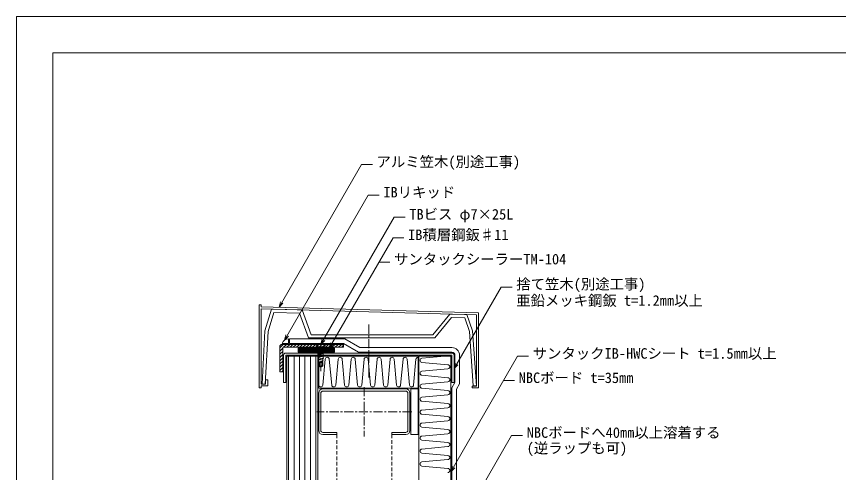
# Model space of a CAD drawing. Units: millimetres, scale not verified. Extents: x -840 to 840, y -594 to 594.
# Drawn here: x -840 to 61, y 94 to 594 of the extents above; entities that cross this region are included whole.
import ezdxf
from ezdxf.enums import TextEntityAlignment as Align

# ---------------------------------------------------------------- set-up
doc = ezdxf.new("R2010")
doc.units = ezdxf.units.MM
doc.header["$LTSCALE"] = 2
doc.linetypes.add('CHAIN1', pattern=[8, 5, -1, 1, -1])
doc.linetypes.add('DASHED2', pattern=[3, 2, -1])
for name, color, linetype, lineweight in [('0-0_断熱材', 4, 'Continuous', 9), ('0-1_輪郭線', 2, 'Continuous', 9), ('0-2_図面枠', 7, 'Continuous', 9), ('0-3_文字', 5, 'Continuous', 9), ('0-7_鋼材(C型・H鋼ｅｔｃ)', 7, 'Continuous', 9), ('0-8_中心線', 2, 'CHAIN1', 9), ('0-9_鋼材(受け鋼鈑)', 7, 'Continuous', 9), ('0-A_部材(積層鋼板)', 4, 'Continuous', 9), ('0-B_IBリキッド', 7, 'Continuous', 9), ('0-C_IBｼｰﾄ', 7, 'Continuous', 9), ('0-D_躯体', 7, 'Continuous', 9), ('0-E_ブチルﾃｰﾌﾟ', 4, 'Continuous', 9), ('0-F_実線', 7, 'Continuous', 9), ('1-0_寸法線', 7, 'Continuous', 9), ('1-1_部材(ﾋﾞｽ類)', 7, 'Continuous', 9)]:
    doc.layers.add(name, color=color, linetype=linetype, lineweight=lineweight)
doc.styles.add('ＭＳ ゴシック', font='')
doc.styles.get('ＭＳ ゴシック').set_extended_font_data('MS Gothic')

msp = doc.modelspace()

# ---------------------------------------------------------------- linework, layer by layer
at = {"layer": '0-0_断熱材'}
for p, q in [((-501.591, 218.28), (-504.192, 189.811)), ((-497.085, 218.28), (-494.484, 189.811)), ((-487.377, 218.28), (-489.977, 189.811)), ((-482.87, 218.28), (-480.269, 189.811)), ((-473.162, 218.28), (-475.763, 189.811)), ((-468.655, 218.28), (-466.055, 189.811)), ((-458.947, 218.28), (-461.548, 189.811)), ((-454.44, 218.28), (-451.84, 189.811)), ((-444.733, 218.28), (-447.333, 189.811)), ((-440.226, 218.28), (-437.625, 189.811)), ((-430.518, 218.28), (-433.118, 189.811)), ((-426.011, 218.28), (-423.41, 189.811)), ((-416.303, 218.28), (-418.904, 189.811)), ((-411.796, 218.28), (-409.196, 189.811)), ((-402.088, 218.28), (-404.689, 189.811)), ((-370.367, 221.546), (-395.549, 219.245)), ((-367.08, 212.138), (-395.549, 214.738)), ((-367.08, 207.631), (-395.549, 205.031)), ((-367.08, 197.923), (-395.549, 200.524)), ((-367.08, 193.416), (-395.549, 190.816)), ((-367.08, 183.709), (-395.549, 186.309)), ((-367.08, 179.202), (-395.549, 176.601)), ((-367.08, 169.494), (-395.549, 172.094)), ((-367.08, 164.987), (-395.549, 162.386)), ((-367.08, 155.279), (-395.549, 157.88)), ((-367.08, 150.772), (-395.549, 148.172)), ((-367.08, 141.064), (-395.549, 143.665)), ((-367.08, 136.557), (-395.549, 133.957)), ((-367.08, 126.85), (-395.549, 129.45)), ((-367.08, 122.343), (-395.549, 119.742)), ((-367.08, 112.635), (-395.549, 115.235)), ((-367.08, 108.128), (-395.549, 105.527)), ((-367.08, 98.42), (-395.549, 101.021))]:
    msp.add_line(p, q, dxfattribs=at)
at = {"layer": '0-0_断熱材', "color": 7}
msp.add_line((-398.815, -23.655), (-398.815, 221.546), dxfattribs=at)
at = {"layer": '0-0_断熱材', "color": 7, "linetype": 'DASHED2'}
for p, q in [((-488.715, -444.454), (-488.715, 135.546)), ((-428.715, -444.454), (-428.715, 135.546))]:
    msp.add_line(p, q, dxfattribs=at)
at = {"layer": '0-0_断熱材', "color": 7}
msp.add_lwpolyline([(-508.715, 221.546), (-399.815, 221.546), (-399.815, 186.546), (-508.715, 186.546)], close=True, dxfattribs=at)
msp.add_lwpolyline([(-398.815, 221.546), (-363.815, 221.546), (-363.815, -104.155)], dxfattribs=at)
at = {"layer": '0-0_断熱材'}
for centre, start, end in [((-499.338, 218.069), 5.35135, 174.64865), ((-485.123, 218.069), 5.35135, 174.64865), ((-470.909, 218.069), 5.35135, 174.64865), ((-456.694, 218.069), 5.35135, 174.64865), ((-442.479, 218.069), 5.35135, 174.64865), ((-428.264, 218.069), 5.35135, 174.64865), ((-414.05, 218.069), 5.35135, 174.64865), ((-399.835, 218.069), 89.49125, 174.64865), ((-395.338, 216.992), 95.35135, 264.64865), ((-367.292, 209.885), 275.35135, 84.64865), ((-395.338, 202.777), 95.35135, 264.64865), ((-506.445, 190.022), 185.35135, 354.64865), ((-492.231, 190.022), 185.35135, 354.64865), ((-478.016, 190.022), 185.35135, 354.64865), ((-463.801, 190.022), 185.35135, 354.64865), ((-449.586, 190.022), 185.35135, 354.64865), ((-435.372, 190.022), 185.35135, 354.64865), ((-421.157, 190.022), 185.35135, 354.64865), ((-406.942, 190.022), 185.35135, 354.64865), ((-395.338, 188.562), 95.35135, 264.64865), ((-367.292, 195.67), 275.35135, 84.64865), ((-367.292, 181.455), 275.35135, 84.64865), ((-395.338, 174.348), 95.35135, 264.64865), ((-395.338, 160.133), 95.35135, 264.64865), ((-367.292, 167.24), 275.35135, 84.64865), ((-367.292, 153.026), 275.35135, 84.64865), ((-395.338, 145.918), 95.35135, 264.64865), ((-367.292, 138.811), 275.35135, 84.64865), ((-395.338, 131.704), 95.35135, 264.64865), ((-367.292, 124.596), 275.35135, 84.64865), ((-395.338, 117.489), 95.35135, 264.64865), ((-367.292, 110.381), 275.35135, 84.64865), ((-395.338, 103.274), 95.35135, 264.64865), ((-367.292, 96.167), 275.35135, 84.64865)]:
    msp.add_arc(centre, 2.263, start, end, dxfattribs=at)
at = {"layer": '0-1_輪郭線'}
msp.add_lwpolyline([(800, 554), (-800, 554), (-800, -554), (800, -554)], close=True, dxfattribs=at)
at = {"layer": '0-2_図面枠'}
msp.add_lwpolyline([(840, -594), (840, 594), (-840, 594), (-840, -594)], close=True, dxfattribs=at)
at = {"layer": '0-7_鋼材(C型・H鋼ｅｔｃ)'}
for p, q in [((-508.715, 180.946), (-508.715, 140.146)), ((-506.415, 140.146), (-506.415, 180.946)), ((-413.315, 185.546), (-504.115, 185.546)), ((-504.115, 183.246), (-413.315, 183.246)), ((-411.015, 180.946), (-411.015, 140.146)), ((-408.715, 140.146), (-408.715, 180.946))]:
    msp.add_line(p, q, dxfattribs=at)
for points in [[(-504.115, 135.546), (-488.715, 135.546), (-488.715, 137.846), (-504.115, 137.846)], [(-413.315, 137.846), (-428.715, 137.846), (-428.715, 135.546), (-413.315, 135.546)]]:
    msp.add_lwpolyline(points, dxfattribs=at)
for centre, radius, start, end in [((-504.115, 180.946), 4.6, 90, 180), ((-504.115, 180.946), 2.3, 90, 180), ((-413.315, 180.946), 4.6, 0, 90), ((-413.315, 180.946), 2.3, 0, 90), ((-504.115, 140.146), 4.6, 180, 270), ((-504.115, 140.146), 2.3, 180, 270), ((-413.315, 140.146), 2.3, 270, 0), ((-413.315, 140.146), 4.6, 270, 0)]:
    msp.add_arc(centre, radius, start, end, dxfattribs=at)
at = {"layer": '0-8_中心線'}
for p, q in [((-453.815, 198.157), (-453.815, 257.553)), ((-506.381, 205.248), (-506.381, 236.17)), ((-458.715, 187.546), (-458.715, 133.546)), ((-406.715, 160.546), (-510.715, 160.546))]:
    msp.add_line(p, q, dxfattribs=at)
at = {"layer": '0-9_鋼材(受け鋼鈑)'}
msp.add_line((-362.815, 224.946), (-544.815, 224.946), dxfattribs=at)
for points in [[(-547.215, 222.546), (-547.215, 192.546), (-544.815, 192.546)], [(-544.815, 192.546), (-544.815, 222.546), (-362.815, 222.546), (-362.815, 192.546), (-360.415, 192.546), (-360.415, 222.546)]]:
    msp.add_lwpolyline(points, dxfattribs=at)
for centre, start, end in [((-544.815, 222.546), 90, 180), ((-362.815, 222.546), 0, 90)]:
    msp.add_arc(centre, 2.4, start, end, dxfattribs=at)
at = {"layer": '0-A_部材(積層鋼板)'}
for p, q in [((-551.381, 230.623), (-547.559, 234.446)), ((-547.19, 231.279), (-544.024, 234.446)), ((-543.655, 231.279), (-540.488, 234.446)), ((-540.119, 231.279), (-536.953, 234.446)), ((-536.584, 231.279), (-533.417, 234.446)), ((-533.048, 231.279), (-529.882, 234.446)), ((-529.513, 231.279), (-526.346, 234.446)), ((-525.977, 231.279), (-522.811, 234.446)), ((-522.442, 231.279), (-519.275, 234.446)), ((-518.906, 231.279), (-515.74, 234.446)), ((-515.371, 231.279), (-512.204, 234.446)), ((-511.835, 231.279), (-508.668, 234.446)), ((-504.764, 231.279), (-501.597, 234.446)), ((-501.229, 231.279), (-498.062, 234.446)), ((-497.693, 231.279), (-494.526, 234.446)), ((-494.157, 231.279), (-490.991, 234.446)), ((-490.622, 231.279), (-487.455, 234.446)), ((-487.086, 231.279), (-483.92, 234.446)), ((-551.381, 227.088), (-548.215, 230.255)), ((-551.381, 223.552), (-548.215, 226.719)), ((-483.551, 231.279), (-481.381, 233.448)), ((-551.381, 220.017), (-548.215, 223.184)), ((-551.381, 216.481), (-548.215, 219.648)), ((-551.381, 212.946), (-548.215, 216.112)), ((-551.381, 209.41), (-548.215, 212.577)), ((-551.381, 205.875), (-548.215, 209.041)), ((-549.275, 204.446), (-548.215, 205.506))]:
    msp.add_line(p, q, dxfattribs=at)
at = {"layer": '0-A_部材(積層鋼板)', "color": 7}
for p, q in [((-481.381, 234.446), (-548.881, 234.446)), ((-481.381, 234.446), (-481.381, 231.279)), ((-551.381, 231.946), (-551.381, 204.446)), ((-548.215, 230.529), (-548.215, 204.446)), ((-481.381, 231.279), (-547.465, 231.279)), ((-551.381, 204.446), (-548.215, 204.446))]:
    msp.add_line(p, q, dxfattribs=at)
at = {"layer": '0-A_部材(積層鋼板)'}
for points in [[(-547.465, 231.279), (-506.381, 231.279), (-506.381, 234.446), (-548.881, 234.446)], [(-508.3, 231.279), (-506.381, 233.197), (-505.133, 234.446)], [(-551.381, 231.946), (-551.381, 204.446), (-548.215, 204.446), (-548.215, 230.529)]]:
    msp.add_lwpolyline(points, dxfattribs=at)
msp.add_lwpolyline([(-481.381, 234.446), (-506.381, 234.446), (-506.381, 231.279), (-481.381, 231.279)], close=True, dxfattribs=at)
for centre, radius in [((-548.881, 231.946), 2.5), ((-547.465, 230.529), 0.75)]:
    msp.add_arc(centre, radius, 90, 180, dxfattribs=at)
at = {"layer": '0-A_部材(積層鋼板)', "color": 7}
for centre, radius in [((-548.881, 231.946), 2.5), ((-547.465, 230.529), 0.75)]:
    msp.add_arc(centre, radius, 90, 180, dxfattribs=at)
at = {"layer": '0-B_IBリキッド'}
for q in [(-548.881, 235.446), (-541.881, 240.446)]:
    msp.add_line((-541.881, 235.446), q, dxfattribs=at)
msp.add_arc((-541.881, 233.046), 7.4, 90, 161.07536, dxfattribs=at)
at = {"layer": '0-C_IBｼｰﾄ'}
for p, q in [((-540.881, 240.446), (-480.042, 240.446)), ((-540.881, 235.446), (-540.881, 240.446)), ((-540.881, 235.446), (-481.381, 235.446)), ((-481.381, 235.446), (-464.927, 225.946)), ((-480.042, 240.446), (-463.587, 230.946)), ((-362.815, 225.946), (-464.927, 225.946)), ((-362.815, 230.946), (-463.587, 230.946)), ((-359.415, 192.546), (-359.415, 222.546)), ((-354.415, 191.206), (-354.415, 222.546)), ((-359.415, 192.546), (-362.815, 186.657)), ((-354.415, 191.206), (-357.815, 185.317)), ((-362.815, 61.572), (-362.815, 186.657)), ((-357.815, 62.912), (-357.815, 185.317))]:
    msp.add_line(p, q, dxfattribs=at)
for radius in [8.4, 3.4]:
    msp.add_arc((-362.815, 222.546), radius, 0, 90, dxfattribs=at)
at = {"layer": '0-D_躯体'}
for p, q in [((-543.815, 221.546), (-509.715, 221.546)), ((-543.815, -144.496), (-543.815, 221.546)), ((-509.715, -128.797), (-509.715, 221.546)), ((-407.715, 135.546), (-399.815, 135.546))]:
    msp.add_line(p, q, dxfattribs=at)
at = {"layer": '0-D_躯体', "color": 4}
for p, q in [((-541.765, -128.797), (-541.765, 221.546)), ((-535.765, -128.797), (-535.765, 221.546)), ((-529.765, -128.797), (-529.765, 221.546)), ((-523.765, -128.797), (-523.765, 221.546)), ((-517.765, -128.797), (-517.765, 221.546)), ((-511.765, -128.797), (-511.765, 221.546))]:
    msp.add_line(p, q, dxfattribs=at)
at = {"layer": '0-D_躯体'}
msp.add_lwpolyline([(-407.715, 135.546), (-407.715, 185.546), (-399.815, 185.546), (-399.815, 135.546)], dxfattribs=at)
at = {"layer": '0-E_ブチルﾃｰﾌﾟ'}
for p, q in [((-531.381, 229.235), (-530.338, 230.279)), ((-531.381, 227.468), (-528.57, 230.279)), ((-531.136, 225.946), (-526.802, 230.279)), ((-529.368, 225.946), (-525.035, 230.279)), ((-527.6, 225.946), (-523.267, 230.279)), ((-525.832, 225.946), (-521.499, 230.279)), ((-524.065, 225.946), (-519.731, 230.279)), ((-522.297, 225.946), (-517.963, 230.279)), ((-520.529, 225.946), (-516.196, 230.279)), ((-518.761, 225.946), (-514.428, 230.279)), ((-516.993, 225.946), (-512.66, 230.279)), ((-515.226, 225.946), (-510.892, 230.279)), ((-513.458, 225.946), (-509.125, 230.279)), ((-511.69, 225.946), (-507.357, 230.279)), ((-509.922, 225.946), (-505.589, 230.279)), ((-508.155, 225.946), (-503.821, 230.279)), ((-506.387, 225.946), (-502.054, 230.279)), ((-504.619, 225.946), (-500.286, 230.279)), ((-502.851, 225.946), (-498.518, 230.279)), ((-501.084, 225.946), (-496.75, 230.279)), ((-499.316, 225.946), (-494.982, 230.279)), ((-497.548, 225.946), (-493.215, 230.279)), ((-495.78, 225.946), (-491.447, 230.279)), ((-494.013, 225.946), (-491.381, 228.577)), ((-492.245, 225.946), (-491.381, 226.809))]:
    msp.add_line(p, q, dxfattribs=at)
at = {"layer": '0-E_ブチルﾃｰﾌﾟ', "color": 7}
msp.add_lwpolyline([(-531.381, 225.946), (-491.381, 225.946), (-491.381, 230.279), (-531.381, 230.279)], close=True, dxfattribs=at)
at = {"layer": '0-E_ブチルﾃｰﾌﾟ'}
msp.add_lwpolyline([(-531.381, 225.946), (-491.381, 225.946), (-491.381, 230.279), (-531.381, 230.279)], close=True, dxfattribs=at)
at = {"layer": '0-F_実線'}
msp.add_lwpolyline([(-340.591, 186.842), (-333.606, 186.842), (-333.606, 269.021), (-571.732, 275.768), (-571.732, 277.789), (-574.023, 277.789), (-574.023, 186.842), (-571.732, 186.842), (-571.732, 188.863), (-564.591, 188.863), (-564.591, 195.601), (-566.882, 195.601), (-566.882, 190.885), (-571.732, 190.885), (-571.732, 273.476), (-335.897, 266.807), (-335.897, 222.551), (-335.897, 188.729), (-340.591, 188.729)], close=True, dxfattribs=at)
msp.add_lwpolyline([(-567.228, 190.885), (-564.141, 248.551), (-557.852, 269.582), (-529.61, 268.785), (-519.883, 241.446), (-381.357, 241.446), (-363.044, 264.072), (-348.733, 263.668), (-343.466, 248.484), (-339.421, 188.827), (-335.936, 189.152), (-340.02, 249.231), (-346.218, 267.099), (-365.175, 267.635), (-383.52, 244.946), (-517.111, 244.946), (-526.953, 272.209), (-560.434, 273.156), (-567.609, 249.231), (-570.733, 190.885)], dxfattribs=at)
at = {"layer": '1-0_寸法線'}
for p, q in [((-442.673, 324.748), (-430.673, 324.748)), ((-363.815, 94.727), (-290.703, 221.361)), ((-290.703, 221.361), (-278.703, 221.361)), ((-306.1, 194.693), (-294.1, 194.693)), ((-357.815, 29.76), (-297.282, 134.607)), ((-297.282, 134.607), (-285.282, 134.607))]:
    msp.add_line(p, q, dxfattribs=at)
for points in [[(-552.1, 275.211), (-461.857, 431.52), (-449.857, 431.52)], [(-546.183, 239.067), (-454.369, 398.095), (-442.369, 398.095)], [(-506.381, 234.606), (-425.937, 373.942), (-413.937, 373.942)], [(-497.215, 230.279), (-427.277, 351.417), (-415.277, 351.417)], [(-360.415, 207.856), (-308.748, 297.347), (-296.748, 297.347)], [(-547.857, 279.454), (-552.1, 275.211), (-550.547, 281.007)], [(-541.94, 243.31), (-546.183, 239.067), (-544.63, 244.863)], [(-502.139, 238.849), (-506.381, 234.606), (-504.829, 240.402)], [(-492.972, 234.522), (-497.215, 230.279), (-495.662, 236.075)], [(-356.172, 212.099), (-360.415, 207.856), (-358.862, 213.652)], [(-359.572, 98.969), (-363.815, 94.727), (-362.262, 100.522)]]:
    msp.add_lwpolyline(points, dxfattribs=at)
at = {"layer": '1-1_部材(ﾋﾞｽ類)'}
for p, q in [((-511.895, 234.606), (-500.868, 234.606)), ((-511.895, 234.606), (-511.895, 234.446)), ((-511.895, 234.446), (-500.868, 234.446)), ((-509.148, 231.698), (-511.895, 234.446)), ((-503.615, 231.698), (-500.868, 234.446)), ((-500.868, 234.606), (-500.868, 234.446)), ((-509.148, 231.698), (-503.615, 231.698)), ((-509.148, 231.698), (-509.148, 230.491)), ((-509.148, 230.491), (-503.615, 230.491)), ((-508.888, 227.051), (-508.888, 230.167)), ((-508.881, 230.4), (-508.881, 230.491)), ((-508.881, 223.957), (-508.881, 226.253)), ((-507.928, 230.401), (-507.908, 230.401)), ((-507.928, 230.314), (-507.908, 230.314)), ((-503.888, 228.577), (-503.888, 230.491)), ((-503.881, 225.481), (-503.881, 227.751)), ((-503.615, 231.698), (-503.615, 230.491)), ((-509.254, 217.775), (-508.759, 217.775)), ((-508.881, 220.894), (-508.881, 223.159)), ((-508.759, 220.03), (-508.621, 217.83)), ((-508.759, 217.775), (-503.921, 219.288)), ((-503.206, 219.288), (-508.759, 217.775)), ((-503.921, 218.793), (-508.759, 217.473)), ((-508.621, 217.473), (-508.456, 215.165)), ((-503.701, 216.635), (-508.621, 215.095)), ((-504.059, 216.415), (-508.621, 214.958)), ((-504.472, 214.608), (-504.204, 216.357)), ((-504.061, 218.746), (-504.204, 216.551)), ((-503.701, 216.635), (-504.059, 216.415)), ((-503.921, 221.57), (-504.004, 219.288)), ((-503.701, 216.635), (-504.004, 216.635)), ((-503.206, 219.288), (-503.921, 219.288)), ((-503.206, 219.288), (-503.921, 218.793)), ((-503.881, 222.419), (-503.881, 224.656)), ((-508.759, 215.095), (-508.621, 215.095)), ((-508.191, 214.608), (-508.456, 215.025)), ((-507.971, 211.11), (-508.356, 210.625)), ((-506.381, 209.608), (-508.356, 210.625)), ((-507.971, 211.11), (-507.971, 214.608)), ((-506.332, 209.633), (-507.971, 211.11)), ((-506.381, 214.608), (-505.586, 215.928)), ((-506.381, 209.608), (-506.381, 214.608)), ((-506.381, 209.674), (-504.626, 210.928)), ((-506.381, 209.608), (-504.324, 210.625)), ((-506.007, 215.229), (-504.626, 215.229)), ((-504.626, 210.928), (-504.626, 215.229)), ((-504.324, 210.625), (-504.626, 210.928))]:
    msp.add_line(p, q, dxfattribs=at)
for points in [[(-502.684, 228.443), (-503.921, 228.581), (-508.759, 227.068), (-510.079, 226.892), (-508.759, 226.188), (-503.921, 227.728)], [(-502.684, 225.348), (-503.921, 225.486), (-508.759, 223.973), (-510.079, 223.797), (-508.759, 223.093), (-503.921, 224.633)], [(-502.684, 222.285), (-503.921, 222.423), (-508.759, 220.91), (-510.079, 220.734), (-508.759, 220.03), (-503.921, 221.57)]]:
    msp.add_lwpolyline(points, close=True, dxfattribs=at)
for points in [[(-502.926, 228.47), (-503.869, 228.356), (-504.197, 228.301), (-504.526, 228.239), (-504.854, 228.169), (-505.181, 228.093), (-505.508, 228.009), (-505.833, 227.919), (-506.158, 227.823), (-506.481, 227.722), (-506.802, 227.615), (-506.981, 227.547), (-507.163, 227.48), (-507.349, 227.412), (-507.54, 227.345), (-507.734, 227.277), (-507.932, 227.21), (-508.135, 227.142), (-508.342, 227.075), (-508.554, 227.007), (-508.771, 226.94), (-508.898, 226.916), (-509.027, 226.896), (-509.156, 226.878), (-509.285, 226.864), (-509.414, 226.852), (-509.542, 226.842), (-509.669, 226.835), (-509.794, 226.831), (-509.917, 226.828), (-509.958, 226.828)], [(-502.926, 225.375), (-503.869, 225.261), (-504.197, 225.207), (-504.526, 225.144), (-504.854, 225.075), (-505.181, 224.998), (-505.508, 224.914), (-505.833, 224.825), (-506.158, 224.729), (-506.481, 224.627), (-506.802, 224.52), (-506.981, 224.452), (-507.163, 224.385), (-507.349, 224.317), (-507.54, 224.25), (-507.734, 224.182), (-507.932, 224.115), (-508.135, 224.047), (-508.342, 223.98), (-508.554, 223.912), (-508.771, 223.845), (-508.898, 223.821), (-509.027, 223.801), (-509.156, 223.783), (-509.285, 223.769), (-509.414, 223.757), (-509.542, 223.748), (-509.669, 223.741), (-509.794, 223.736), (-509.917, 223.733), (-509.958, 223.733)], [(-502.684, 228.443), (-503.876, 228.29), (-504.211, 228.23), (-504.544, 228.163), (-504.874, 228.089), (-505.202, 228.01), (-505.528, 227.925), (-505.851, 227.834), (-506.171, 227.737), (-506.488, 227.636), (-506.802, 227.528), (-506.981, 227.461), (-507.163, 227.393), (-507.349, 227.326), (-507.54, 227.258), (-507.734, 227.191), (-507.932, 227.123), (-508.135, 227.056), (-508.342, 226.988), (-508.554, 226.921), (-508.771, 226.853), (-508.883, 226.837), (-509, 226.823), (-509.12, 226.81), (-509.245, 226.798), (-509.372, 226.787), (-509.502, 226.776), (-509.634, 226.767), (-509.767, 226.758), (-509.821, 226.755)], [(-502.684, 225.348), (-503.876, 225.195), (-504.211, 225.135), (-504.544, 225.068), (-504.874, 224.995), (-505.202, 224.915), (-505.528, 224.83), (-505.851, 224.739), (-506.171, 224.643), (-506.488, 224.541), (-506.802, 224.434), (-506.981, 224.366), (-507.163, 224.299), (-507.349, 224.231), (-507.54, 224.164), (-507.734, 224.096), (-507.932, 224.029), (-508.135, 223.961), (-508.342, 223.894), (-508.554, 223.826), (-508.771, 223.759), (-508.883, 223.743), (-509, 223.728), (-509.12, 223.715), (-509.245, 223.703), (-509.372, 223.692), (-509.502, 223.682), (-509.634, 223.672), (-509.767, 223.663), (-509.821, 223.66)], [(-508.202, 230.491), (-509.236, 230.353), (-507.916, 229.649), (-505.271, 230.491)], [(-507.928, 230.401), (-508.055, 230.377), (-508.183, 230.356), (-508.313, 230.339), (-508.442, 230.325), (-508.571, 230.313), (-508.699, 230.303), (-508.826, 230.296), (-508.951, 230.292), (-509.074, 230.289), (-509.115, 230.289)], [(-507.928, 230.314), (-508.04, 230.298), (-508.156, 230.284), (-508.277, 230.271), (-508.401, 230.259), (-508.529, 230.248), (-508.659, 230.237), (-508.791, 230.228), (-508.924, 230.219), (-508.978, 230.216)], [(-507.639, 230.491), (-507.711, 230.468), (-507.928, 230.401), (-507.908, 230.401)], [(-507.371, 230.491), (-507.499, 230.449), (-507.711, 230.382), (-507.928, 230.314), (-507.908, 230.314)], [(-502.926, 222.312), (-503.869, 222.198), (-504.197, 222.144), (-504.526, 222.082), (-504.854, 222.012), (-505.181, 221.935), (-505.508, 221.852), (-505.833, 221.762), (-506.158, 221.666), (-506.481, 221.564), (-506.802, 221.457), (-506.981, 221.39), (-507.163, 221.322), (-507.349, 221.255), (-507.54, 221.187), (-507.734, 221.12), (-507.932, 221.052), (-508.135, 220.985), (-508.342, 220.917), (-508.554, 220.85), (-508.771, 220.782), (-508.898, 220.758), (-509.027, 220.738), (-509.156, 220.721), (-509.285, 220.706), (-509.414, 220.694), (-509.542, 220.685), (-509.669, 220.678), (-509.794, 220.673), (-509.917, 220.67), (-509.958, 220.67)], [(-502.684, 222.285), (-503.876, 222.133), (-504.211, 222.072), (-504.544, 222.005), (-504.874, 221.932), (-505.202, 221.852), (-505.528, 221.767), (-505.851, 221.676), (-506.171, 221.58), (-506.488, 221.478), (-506.802, 221.371), (-506.981, 221.303), (-507.163, 221.236), (-507.349, 221.168), (-507.54, 221.101), (-507.734, 221.033), (-507.932, 220.966), (-508.135, 220.898), (-508.342, 220.831), (-508.554, 220.763), (-508.771, 220.696), (-508.883, 220.68), (-509, 220.665), (-509.12, 220.652), (-509.245, 220.64), (-509.372, 220.629), (-509.502, 220.619), (-509.634, 220.609), (-509.767, 220.6), (-509.821, 220.597)], [(-508.759, 217.775), (-509.254, 217.775), (-508.759, 217.473)], [(-504.004, 216.635), (-508.621, 215.095), (-508.759, 215.095), (-508.621, 214.958)], [(-508.356, 210.625), (-508.356, 214.608), (-504.324, 214.608), (-504.324, 210.625)], [(-506.381, 209.678), (-505.066, 211.462), (-505.066, 214.608)]]:
    msp.add_lwpolyline(points, dxfattribs=at)

# ---------------------------------------------------------------- texts
at = {"layer": '0-3_文字', "color": 7, "style": 'ＭＳ ゴシック'}
for s, p in [('アルミ笠木(別途工事)', (-445.316, 425.461)), ('IBリキッド', (-437.828, 392.036)), ('TBビス φ7×25L', (-409.396, 367.883)), ('IB積層鋼鈑♯11', (-410.736, 345.358)), ('サンタックシーラーTM-104', (-426.133, 318.689)), ('捨て笠木(別途工事)', (-292.207, 291.288)), ('亜鉛メッキ鋼鈑 t=1.2㎜以上', (-292.207, 273.288)), ('サンタックIB-HWCシート t=1.5㎜以上', (-274.163, 215.302)), ('NBCボード t=35㎜', (-289.559, 188.634)), ('NBCボードへ40㎜以上溶着する', (-280.742, 128.548)), ('(逆ラップも可)', (-280.742, 111.548))]:
    msp.add_text(s, height=11.54, dxfattribs=at).set_placement(p, align=Align.BOTTOM_LEFT)

doc.saveas('drawing.dxf')
